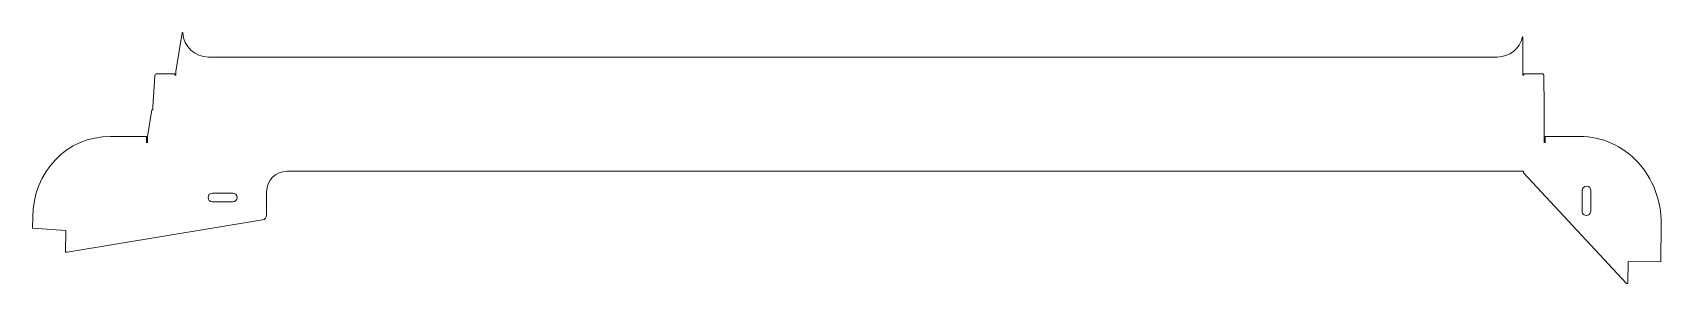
# Model space of a CAD drawing. Header units: millimetres. Extents: x -112 to 1479, y -139 to 106.
import ezdxf

# ---------------------------------------------------------------- set-up
doc = ezdxf.new("R2010")
doc.units = ezdxf.units.MM
doc.layers.add('1', color=7, linetype='Continuous', true_color=0xffffff)

msp = doc.modelspace()

# ---------------------------------------------------------------- linework, layer by layer
at = {"layer": '1', "color": 163, "linetype": 'Continuous', "lineweight": 18}
for p, q in [((33.880161, 106.130417), (27.769827, 68.526975)), ((1343.821948, 102.049749), (1343.821948, 68.526975)), ((1318.821948, 82.526975), (59.434996, 82.526975)), ((7.117589, 64.307651), (5.028877, 33.89228)), ((9.11289, 66.170628), (26.769827, 66.170628)), ((26.769827, 66.170628), (26.769827, 65.196487)), ((27.769827, 68.526975), (27.769827, 65.696487)), ((27.769827, 65.196487), (27.769827, 65.696487)), ((1343.821948, 65.696487), (1343.821948, 68.526975)), ((1343.821948, 65.696487), (1343.821948, 65.196487)), ((1344.821948, 66.170628), (1362.329708, 66.170628)), ((1344.821948, 65.196487), (1344.821948, 66.170628)), ((1364.370605, 33.89228), (1364.329883, 64.173317)), ((5.028877, 33.89228), (5.028877, 31.061792)), ((4.269, 31.061792), (0, 4.790056)), ((5.028877, 31.061792), (4.269, 31.061792)), ((-36.271294, 4.998518), (-1, 4.998518)), ((-1, -0.5), (-1, 4.998518)), ((0, 4.790056), (0, -0.5)), ((1364.381649, -0.499248), (1364.382323, 0)), ((1365.381648, -0.500602), (1365.389072, 4.998518)), ((1399.481609, 4.998518), (1365.389072, 4.998518)), ((1344.443981, -29.055171), (136.342512, -29.055171)), ((1344.44223, -30.651437), (1344.443981, -29.055171)), ((1444.838112, -138.562352), (1344.44223, -30.651437)), ((116.342512, -49.055171), (116.342512, -71.660642)), ((-112.344939, -84.462135), (-112.245403, -73.845038)), ((112.158083, -76.593678), (-78.548472, -108.122899)), ((-79.87159, -86.780053), (-112.344939, -84.462135)), ((-80.07066, -108.014247), (-79.87159, -86.780053)), ((1478.885335, -80.348895), (1478.536166, -117.593671)), ((-78.548472, -108.122899), (-80.07066, -108.014247)), ((1446.537572, -117.293685), (1446.338046, -138.576414)), ((1478.536166, -117.593671), (1446.537572, -117.293685)), ((1446.338046, -138.576414), (1444.838112, -138.562352))]:
    msp.add_line(p, q, dxfattribs=at)
at = {"layer": '1', "color": 193, "linetype": 'Continuous', "lineweight": 18}
msp.add_line((1364.38486, 4.790056), (1364.37273, 31.061792), dxfattribs=at)
at = {"layer": '1', "color": 150, "linetype": 'Continuous', "lineweight": 18}
for p, q in [((83.342669, -50.305171), (63.342669, -50.305171)), ((63.342669, -58.805171), (83.342669, -58.805171)), ((1401.579199, -67.915303), (1401.766691, -47.916182)), ((1410.266318, -47.995866), (1410.078826, -67.994987))]:
    msp.add_line(p, q, dxfattribs=at)
at = {"layer": '1', "color": 163, "linetype": 'Continuous', "lineweight": 18}
for centre, radius, start, end in [((34.176277, 106.0823), 0.3, 3.273472, 170.770448), ((59.434996, 107.526975), 25, 183.273472, 270), ((1318.821948, 107.526975), 25, 270, 347.496977), ((1343.521948, 102.049749), 0.3, 360, 167.496977), ((9.11289, 64.170628), 2, 90, 176.071499), ((27.269827, 65.196487), 0.5, 180, 360), ((1344.321948, 65.196487), 0.5, 180, 360), ((-890.846898, 29.267634), 2255.222244, 0.045582, 0.117493), ((-0.5, -0.5), 0.5, 180, 0), ((1364.881649, -0.499923), 0.5, 179.922654, 359.922234), ((136.342512, -49.055171), 20, 90, 180), ((111.342512, -71.660642), 5, 279.387705, 0)]:
    msp.add_arc(centre, radius, start, end, dxfattribs=at)
at = {"layer": '1', "color": 193, "linetype": 'Continuous', "lineweight": 18}
for centre, radius, start, end in [((1362.329708, 64.170628), 2, 0.077052, 90), ((-1889.41147, 4.118407), 3253.796399, 359.927479, 0.011827)]:
    msp.add_arc(centre, radius, start, end, dxfattribs=at)
at = {"layer": '1', "color": 150, "linetype": 'Continuous', "lineweight": 18}
for centre, start, end in [((1406.016504, -47.956024), 359.462868, 179.462868), ((63.342669, -54.555171), 90, 270), ((83.342669, -54.555171), 270, 90), ((1405.829013, -67.955145), 179.462868, 359.462868)]:
    msp.add_arc(centre, 4.25, start, end, dxfattribs=at)
at = {"layer": '1', "color": 163, "linetype": 'Continuous', "lineweight": 18}
for centre, major_axis, ratio, start_param, end_param in [((-31.569427, -79.603615), (36.781586, -77.418507), 0.927527, 2.7265256463, 4.22920273), ((1399.388829, -79.603615), (-0.793114, -84.59885), 0.939688, 1.5707963268, 3.1504019987)]:
    msp.add_ellipse(centre, major_axis=major_axis, ratio=ratio, start_param=start_param, end_param=end_param, dxfattribs=at)

doc.saveas('drawing.dxf')
